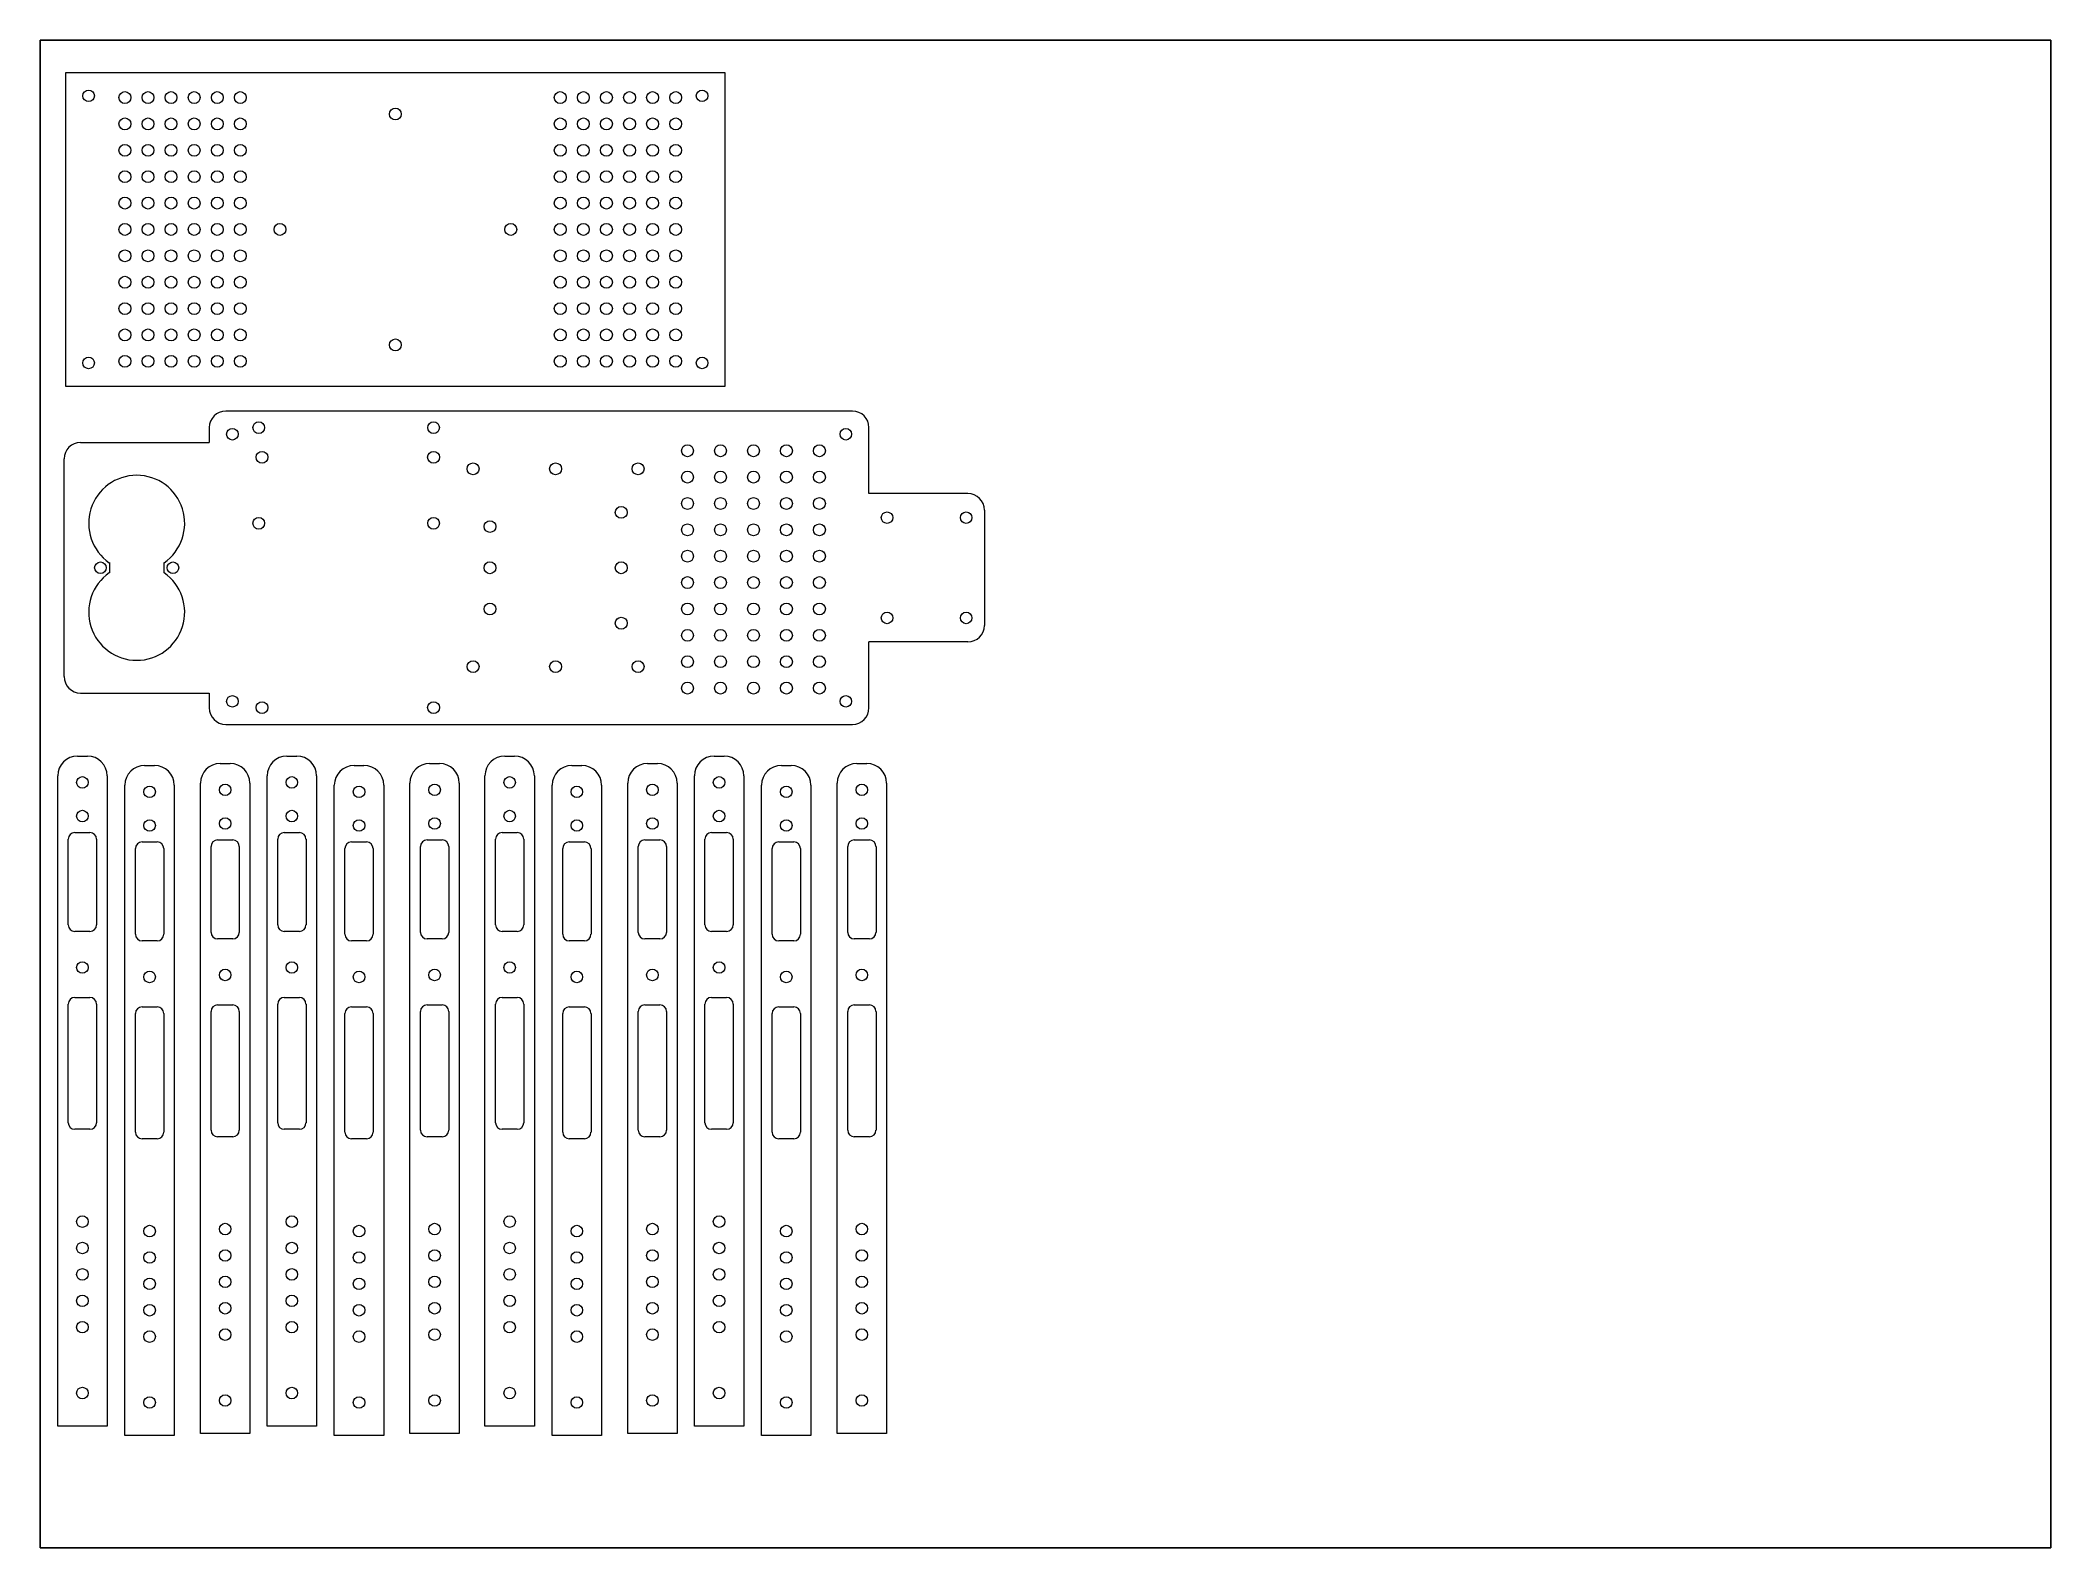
# Model space of a CAD drawing. Header units: inches. Extents: x -5.1 to 18.9, y -15.8 to 2.2.
import ezdxf

# ---------------------------------------------------------------- set-up
doc = ezdxf.new("R2010")
doc.units = ezdxf.units.IN
doc.header["$MEASUREMENT"] = 0

msp = doc.modelspace()

# ---------------------------------------------------------------- linework, layer by layer
at = {"color": 7, "linetype": 'Continuous'}
for p, q in [((-5.145, 2.245), (18.855, 2.245)), ((-5.145, 2.245), (-5.145, -15.755)), ((18.855, 2.245), (18.855, -15.755)), ((-5.145, -15.755), (18.855, -15.755))]:
    msp.add_line(p, q, dxfattribs=at)
at = {"color": 7, "linetype": 'Continuous', "lineweight": 15}
for p, q in [((-4.842, 1.855), (-4.842, -1.885)), ((3.032, 1.855), (-4.842, 1.855)), ((3.032, -1.885), (3.032, 1.855)), ((-4.842, -1.885), (3.032, -1.885)), ((-3.126, -2.381), (-3.126, -2.558)), ((4.551, -2.184), (-2.93, -2.184)), ((4.748, -3.168), (4.748, -2.381)), ((-4.662, -2.558), (-3.126, -2.558)), ((-4.859, -5.353), (-4.859, -2.755)), ((5.929, -3.168), (4.748, -3.168)), ((6.126, -3.365), (6.126, -4.743)), ((-4.319, -3.993), (-4.319, -4.115)), ((-3.666, -4.115), (-3.666, -3.993)), ((5.929, -4.94), (4.748, -4.94)), ((4.748, -5.727), (4.748, -4.94)), ((-4.662, -5.55), (-3.126, -5.55)), ((-3.126, -5.55), (-3.126, -5.727)), ((-2.93, -5.924), (4.551, -5.924)), ((-4.7, -6.302), (-4.582, -6.302)), ((-3.898, -6.415), (-3.78, -6.415)), ((-2.996, -6.391), (-2.878, -6.391)), ((-2.2, -6.302), (-2.082, -6.302)), ((-1.398, -6.415), (-1.28, -6.415)), ((-0.496, -6.391), (-0.378, -6.391)), ((0.4, -6.302), (0.518, -6.302)), ((1.202, -6.415), (1.32, -6.415)), ((2.104, -6.391), (2.222, -6.391)), ((2.9, -6.302), (3.018, -6.302)), ((3.702, -6.415), (3.82, -6.415)), ((4.604, -6.391), (4.722, -6.391)), ((-4.936, -14.302), (-4.936, -6.538)), ((-4.346, -6.538), (-4.346, -14.302)), ((-4.134, -14.415), (-4.134, -6.651)), ((-3.544, -6.651), (-3.544, -14.415)), ((-3.232, -14.391), (-3.232, -6.627)), ((-2.642, -6.627), (-2.642, -14.391)), ((-2.436, -14.302), (-2.436, -6.538)), ((-1.846, -6.538), (-1.846, -14.302)), ((-1.634, -14.415), (-1.634, -6.651)), ((-1.044, -6.651), (-1.044, -14.415)), ((-0.732, -14.391), (-0.732, -6.627)), ((-0.142, -6.627), (-0.142, -14.391)), ((0.164, -14.302), (0.164, -6.538)), ((0.754, -6.538), (0.754, -14.302)), ((0.966, -14.415), (0.966, -6.651)), ((1.556, -6.651), (1.556, -14.415)), ((1.868, -14.391), (1.868, -6.627)), ((2.458, -6.627), (2.458, -14.391)), ((2.664, -14.302), (2.664, -6.538)), ((3.254, -6.538), (3.254, -14.302)), ((3.466, -14.415), (3.466, -6.651)), ((4.056, -6.651), (4.056, -14.415)), ((4.368, -14.391), (4.368, -6.627)), ((4.958, -6.627), (4.958, -14.391)), ((-4.81, -8.318), (-4.81, -7.294)), ((-4.731, -7.216), (-4.551, -7.216)), ((-4.472, -7.294), (-4.472, -8.318)), ((-4.007, -8.43), (-4.007, -7.407)), ((-3.929, -7.328), (-3.749, -7.328)), ((-3.67, -7.407), (-3.67, -8.43)), ((-3.106, -8.407), (-3.106, -7.383)), ((-3.027, -7.304), (-2.847, -7.304)), ((-2.768, -7.383), (-2.768, -8.407)), ((-2.31, -8.318), (-2.31, -7.294)), ((-2.231, -7.216), (-2.051, -7.216)), ((-1.972, -7.294), (-1.972, -8.318)), ((-1.507, -8.43), (-1.507, -7.407)), ((-1.429, -7.328), (-1.249, -7.328)), ((-1.17, -7.407), (-1.17, -8.43)), ((-0.606, -8.407), (-0.606, -7.383)), ((-0.527, -7.304), (-0.347, -7.304)), ((-0.268, -7.383), (-0.268, -8.407)), ((0.29, -8.318), (0.29, -7.294)), ((0.369, -7.216), (0.549, -7.216)), ((0.628, -7.294), (0.628, -8.318)), ((1.093, -8.43), (1.093, -7.407)), ((1.171, -7.328), (1.351, -7.328)), ((1.43, -7.407), (1.43, -8.43)), ((1.994, -8.407), (1.994, -7.383)), ((2.073, -7.304), (2.253, -7.304)), ((2.332, -7.383), (2.332, -8.407)), ((2.79, -8.318), (2.79, -7.294)), ((2.869, -7.216), (3.049, -7.216)), ((3.128, -7.294), (3.128, -8.318)), ((3.593, -8.43), (3.593, -7.407)), ((3.671, -7.328), (3.851, -7.328)), ((3.93, -7.407), (3.93, -8.43)), ((4.494, -8.407), (4.494, -7.383)), ((4.573, -7.304), (4.753, -7.304)), ((4.832, -7.383), (4.832, -8.407)), ((-4.551, -8.397), (-4.731, -8.397)), ((-2.051, -8.397), (-2.231, -8.397)), ((0.549, -8.397), (0.369, -8.397)), ((3.049, -8.397), (2.869, -8.397)), ((-3.749, -8.509), (-3.929, -8.509)), ((-2.847, -8.485), (-3.027, -8.485)), ((-1.249, -8.509), (-1.429, -8.509)), ((-0.347, -8.485), (-0.527, -8.485)), ((1.351, -8.509), (1.171, -8.509)), ((2.253, -8.485), (2.073, -8.485)), ((3.851, -8.509), (3.671, -8.509)), ((4.753, -8.485), (4.573, -8.485)), ((-4.81, -10.68), (-4.81, -9.263)), ((-4.731, -9.184), (-4.551, -9.184)), ((-4.472, -9.263), (-4.472, -10.68)), ((-3.929, -9.297), (-3.749, -9.297)), ((-3.106, -10.769), (-3.106, -9.352)), ((-3.027, -9.273), (-2.847, -9.273)), ((-2.768, -9.352), (-2.768, -10.769)), ((-2.31, -10.68), (-2.31, -9.263)), ((-2.231, -9.184), (-2.051, -9.184)), ((-1.972, -9.263), (-1.972, -10.68)), ((-1.429, -9.297), (-1.249, -9.297)), ((-0.606, -10.769), (-0.606, -9.352)), ((-0.527, -9.273), (-0.347, -9.273)), ((-0.268, -9.352), (-0.268, -10.769)), ((0.29, -10.68), (0.29, -9.263)), ((0.369, -9.184), (0.549, -9.184)), ((0.628, -9.263), (0.628, -10.68)), ((1.171, -9.297), (1.351, -9.297)), ((1.994, -10.769), (1.994, -9.352)), ((2.073, -9.273), (2.253, -9.273)), ((2.332, -9.352), (2.332, -10.769)), ((2.79, -10.68), (2.79, -9.263)), ((2.869, -9.184), (3.049, -9.184)), ((3.128, -9.263), (3.128, -10.68)), ((3.671, -9.297), (3.851, -9.297)), ((4.494, -10.769), (4.494, -9.352)), ((4.573, -9.273), (4.753, -9.273)), ((4.832, -9.352), (4.832, -10.769)), ((-4.007, -10.793), (-4.007, -9.375)), ((-3.67, -9.375), (-3.67, -10.793)), ((-1.507, -10.793), (-1.507, -9.375)), ((-1.17, -9.375), (-1.17, -10.793)), ((1.093, -10.793), (1.093, -9.375)), ((1.43, -9.375), (1.43, -10.793)), ((3.593, -10.793), (3.593, -9.375)), ((3.93, -9.375), (3.93, -10.793)), ((-4.551, -10.759), (-4.731, -10.759)), ((-2.051, -10.759), (-2.231, -10.759)), ((0.549, -10.759), (0.369, -10.759)), ((3.049, -10.759), (2.869, -10.759)), ((-3.749, -10.871), (-3.929, -10.871)), ((-2.847, -10.848), (-3.027, -10.848)), ((-1.249, -10.871), (-1.429, -10.871)), ((-0.347, -10.848), (-0.527, -10.848)), ((1.351, -10.871), (1.171, -10.871)), ((2.253, -10.848), (2.073, -10.848)), ((3.851, -10.871), (3.671, -10.871)), ((4.753, -10.848), (4.573, -10.848)), ((-4.346, -14.302), (-4.936, -14.302)), ((-2.642, -14.391), (-3.232, -14.391)), ((-1.846, -14.302), (-2.436, -14.302)), ((-0.142, -14.391), (-0.732, -14.391)), ((0.754, -14.302), (0.164, -14.302)), ((2.458, -14.391), (1.868, -14.391)), ((3.254, -14.302), (2.664, -14.302)), ((4.958, -14.391), (4.368, -14.391)), ((-3.544, -14.415), (-4.134, -14.415)), ((-1.044, -14.415), (-1.634, -14.415)), ((1.556, -14.415), (0.966, -14.415)), ((4.056, -14.415), (3.466, -14.415))]:
    msp.add_line(p, q, dxfattribs=at)
for centre, radius in [((-4.567, 1.58), 0.0689), ((-4.134, 1.56), 0.0709), ((-3.858, 1.56), 0.0709), ((-3.583, 1.56), 0.0709), ((-3.307, 1.56), 0.0709), ((-3.031, 1.56), 0.0709), ((-2.756, 1.56), 0.0709), ((1.063, 1.56), 0.0709), ((1.339, 1.56), 0.0709), ((1.614, 1.56), 0.0709), ((1.89, 1.56), 0.0709), ((2.165, 1.56), 0.0709), ((2.441, 1.56), 0.0709), ((2.756, 1.58), 0.0689), ((-4.134, 1.245), 0.0709), ((-3.858, 1.245), 0.0709), ((-3.583, 1.245), 0.0709), ((-3.307, 1.245), 0.0709), ((-3.031, 1.245), 0.0709), ((-2.756, 1.245), 0.0709), ((-0.905, 1.363), 0.0709), ((1.063, 1.245), 0.0709), ((1.339, 1.245), 0.0709), ((1.614, 1.245), 0.0709), ((1.89, 1.245), 0.0709), ((2.165, 1.245), 0.0709), ((2.441, 1.245), 0.0709), ((-4.134, 0.93), 0.0709), ((-3.858, 0.93), 0.0709), ((-3.583, 0.93), 0.0709), ((-3.307, 0.93), 0.0709), ((-3.031, 0.93), 0.0709), ((-2.756, 0.93), 0.0709), ((1.063, 0.93), 0.0709), ((1.339, 0.93), 0.0709), ((1.614, 0.93), 0.0709), ((1.89, 0.93), 0.0709), ((2.165, 0.93), 0.0709), ((2.441, 0.93), 0.0709), ((-4.134, 0.615), 0.0709), ((-3.858, 0.615), 0.0709), ((-3.583, 0.615), 0.0709), ((-3.307, 0.615), 0.0709), ((-3.031, 0.615), 0.0709), ((-2.756, 0.615), 0.0709), ((1.063, 0.615), 0.0709), ((1.339, 0.615), 0.0709), ((1.614, 0.615), 0.0709), ((1.89, 0.615), 0.0709), ((2.165, 0.615), 0.0709), ((2.441, 0.615), 0.0709), ((-4.134, 0.3), 0.0709), ((-3.858, 0.3), 0.0709), ((-3.583, 0.3), 0.0709), ((-3.307, 0.3), 0.0709), ((-3.031, 0.3), 0.0709), ((-2.756, 0.3), 0.0709), ((1.063, 0.3), 0.0709), ((1.339, 0.3), 0.0709), ((1.614, 0.3), 0.0709), ((1.89, 0.3), 0.0709), ((2.165, 0.3), 0.0709), ((2.441, 0.3), 0.0709), ((-4.134, -0.015), 0.0709), ((-3.858, -0.015), 0.0709), ((-3.583, -0.015), 0.0709), ((-3.307, -0.015), 0.0709), ((-3.031, -0.015), 0.0709), ((-2.756, -0.015), 0.0709), ((-2.283, -0.015), 0.0709), ((0.472, -0.015), 0.0709), ((1.063, -0.015), 0.0709), ((1.339, -0.015), 0.0709), ((1.614, -0.015), 0.0709), ((1.89, -0.015), 0.0709), ((2.165, -0.015), 0.0709), ((2.441, -0.015), 0.0709), ((-4.134, -0.33), 0.0709), ((-3.858, -0.33), 0.0709), ((-3.583, -0.33), 0.0709), ((-3.307, -0.33), 0.0709), ((-3.031, -0.33), 0.0709), ((-2.756, -0.33), 0.0709), ((1.063, -0.33), 0.0709), ((1.339, -0.33), 0.0709), ((1.614, -0.33), 0.0709), ((1.89, -0.33), 0.0709), ((2.165, -0.33), 0.0709), ((2.441, -0.33), 0.0709), ((-4.134, -0.645), 0.0709), ((-3.858, -0.645), 0.0709), ((-3.583, -0.645), 0.0709), ((-3.307, -0.645), 0.0709), ((-3.031, -0.645), 0.0709), ((-2.756, -0.645), 0.0709), ((1.063, -0.645), 0.0709), ((1.339, -0.645), 0.0709), ((1.614, -0.645), 0.0709), ((1.89, -0.645), 0.0709), ((2.165, -0.645), 0.0709), ((2.441, -0.645), 0.0709), ((-4.134, -0.96), 0.0709), ((-3.858, -0.96), 0.0709), ((-3.583, -0.96), 0.0709), ((-3.307, -0.96), 0.0709), ((-3.031, -0.96), 0.0709), ((-2.756, -0.96), 0.0709), ((1.063, -0.96), 0.0709), ((1.339, -0.96), 0.0709), ((1.614, -0.96), 0.0709), ((1.89, -0.96), 0.0709), ((2.165, -0.96), 0.0709), ((2.441, -0.96), 0.0709), ((-4.134, -1.274), 0.0709), ((-3.858, -1.274), 0.0709), ((-3.583, -1.274), 0.0709), ((-3.307, -1.274), 0.0709), ((-3.031, -1.274), 0.0709), ((-2.756, -1.274), 0.0709), ((-0.905, -1.393), 0.0709), ((1.063, -1.274), 0.0709), ((1.339, -1.274), 0.0709), ((1.614, -1.274), 0.0709), ((1.89, -1.274), 0.0709), ((2.165, -1.274), 0.0709), ((2.441, -1.274), 0.0709), ((-4.567, -1.609), 0.0689), ((-4.134, -1.589), 0.0709), ((-3.858, -1.589), 0.0709), ((-3.583, -1.589), 0.0709), ((-3.307, -1.589), 0.0709), ((-3.031, -1.589), 0.0709), ((-2.756, -1.589), 0.0709), ((1.063, -1.589), 0.0709), ((1.339, -1.589), 0.0709), ((1.614, -1.589), 0.0709), ((1.89, -1.589), 0.0709), ((2.165, -1.589), 0.0709), ((2.441, -1.589), 0.0709), ((2.756, -1.609), 0.0689), ((-2.851, -2.46), 0.0689), ((-2.536, -2.381), 0.0699), ((-0.449, -2.381), 0.0699), ((4.472, -2.46), 0.0689), ((2.582, -2.657), 0.0709), ((2.976, -2.657), 0.0709), ((3.37, -2.657), 0.0709), ((3.763, -2.657), 0.0709), ((4.157, -2.657), 0.0709), ((-2.497, -2.735), 0.0709), ((-0.449, -2.735), 0.0709), ((0.023, -2.873), 0.0709), ((1.007, -2.873), 0.0709), ((1.992, -2.873), 0.0709), ((2.582, -2.972), 0.0709), ((2.976, -2.972), 0.0709), ((3.37, -2.972), 0.0709), ((3.763, -2.972), 0.0709), ((4.157, -2.972), 0.0709), ((1.791, -3.393), 0.0709), ((2.582, -3.287), 0.0709), ((2.976, -3.287), 0.0709), ((3.37, -3.287), 0.0709), ((3.763, -3.287), 0.0709), ((4.157, -3.287), 0.0709), ((-2.536, -3.523), 0.0699), ((-0.449, -3.523), 0.0699), ((0.224, -3.562), 0.0699), ((2.582, -3.601), 0.0709), ((2.976, -3.601), 0.0709), ((3.37, -3.601), 0.0709), ((3.763, -3.601), 0.0709), ((4.157, -3.601), 0.0709), ((4.964, -3.456), 0.0689), ((5.909, -3.456), 0.0689), ((-4.426, -4.054), 0.0689), ((-3.56, -4.054), 0.0689), ((0.224, -4.054), 0.0709), ((1.791, -4.054), 0.0709), ((2.582, -3.916), 0.0709), ((2.976, -3.916), 0.0709), ((3.37, -3.916), 0.0709), ((3.763, -3.916), 0.0709), ((4.157, -3.916), 0.0709), ((2.582, -4.231), 0.0709), ((2.976, -4.231), 0.0709), ((3.37, -4.231), 0.0709), ((3.763, -4.231), 0.0709), ((4.157, -4.231), 0.0709), ((0.224, -4.546), 0.0699), ((2.582, -4.546), 0.0709), ((2.976, -4.546), 0.0709), ((3.37, -4.546), 0.0709), ((3.763, -4.546), 0.0709), ((4.157, -4.546), 0.0709), ((1.791, -4.716), 0.0709), ((2.582, -4.861), 0.0709), ((2.976, -4.861), 0.0709), ((3.37, -4.861), 0.0709), ((3.763, -4.861), 0.0709), ((4.157, -4.861), 0.0709), ((4.964, -4.653), 0.0689), ((5.909, -4.653), 0.0689), ((0.023, -5.235), 0.0709), ((1.007, -5.235), 0.0709), ((1.992, -5.235), 0.0709), ((2.582, -5.176), 0.0709), ((2.976, -5.176), 0.0709), ((3.37, -5.176), 0.0709), ((3.763, -5.176), 0.0709), ((4.157, -5.176), 0.0709), ((2.582, -5.491), 0.0709), ((2.976, -5.491), 0.0709), ((3.37, -5.491), 0.0709), ((3.763, -5.491), 0.0709), ((4.157, -5.491), 0.0709), ((-2.851, -5.649), 0.0689), ((-2.497, -5.724), 0.0709), ((-0.449, -5.724), 0.0709), ((4.472, -5.649), 0.0689), ((-4.641, -6.617), 0.0689), ((-3.839, -6.73), 0.0689), ((-2.937, -6.706), 0.0689), ((-2.141, -6.617), 0.0689), ((-1.339, -6.73), 0.0689), ((-0.437, -6.706), 0.0689), ((0.459, -6.617), 0.0689), ((1.261, -6.73), 0.0689), ((2.163, -6.706), 0.0689), ((2.959, -6.617), 0.0689), ((3.761, -6.73), 0.0689), ((4.663, -6.706), 0.0689), ((-4.641, -7.019), 0.0689), ((-2.141, -7.019), 0.0689), ((0.459, -7.019), 0.0689), ((2.959, -7.019), 0.0689), ((-3.839, -7.131), 0.0689), ((-2.937, -7.108), 0.0689), ((-1.339, -7.131), 0.0689), ((-0.437, -7.108), 0.0689), ((1.261, -7.131), 0.0689), ((2.163, -7.108), 0.0689), ((3.761, -7.131), 0.0689), ((4.663, -7.108), 0.0689), ((-4.641, -8.827), 0.0689), ((-3.839, -8.94), 0.0689), ((-2.937, -8.916), 0.0689), ((-2.141, -8.827), 0.0689), ((-1.339, -8.94), 0.0689), ((-0.437, -8.916), 0.0689), ((0.459, -8.827), 0.0689), ((1.261, -8.94), 0.0689), ((2.163, -8.916), 0.0689), ((2.959, -8.827), 0.0689), ((3.761, -8.94), 0.0689), ((4.663, -8.916), 0.0689), ((-4.641, -11.861), 0.0689), ((-3.839, -11.974), 0.0689), ((-2.937, -11.95), 0.0689), ((-2.141, -11.861), 0.0689), ((-1.339, -11.974), 0.0689), ((-0.437, -11.95), 0.0689), ((0.459, -11.861), 0.0689), ((1.261, -11.974), 0.0689), ((2.163, -11.95), 0.0689), ((2.959, -11.861), 0.0689), ((3.761, -11.974), 0.0689), ((4.663, -11.95), 0.0689), ((-4.641, -12.176), 0.0689), ((-3.839, -12.289), 0.0689), ((-2.937, -12.265), 0.0689), ((-2.141, -12.176), 0.0689), ((-1.339, -12.289), 0.0689), ((-0.437, -12.265), 0.0689), ((0.459, -12.176), 0.0689), ((1.261, -12.289), 0.0689), ((2.163, -12.265), 0.0689), ((2.959, -12.176), 0.0689), ((3.761, -12.289), 0.0689), ((4.663, -12.265), 0.0689), ((-4.641, -12.491), 0.0689), ((-2.141, -12.491), 0.0689), ((0.459, -12.491), 0.0689), ((2.959, -12.491), 0.0689), ((-3.839, -12.604), 0.0689), ((-2.937, -12.58), 0.0689), ((-1.339, -12.604), 0.0689), ((-0.437, -12.58), 0.0689), ((1.261, -12.604), 0.0689), ((2.163, -12.58), 0.0689), ((3.761, -12.604), 0.0689), ((4.663, -12.58), 0.0689), ((-4.641, -12.806), 0.0689), ((-3.839, -12.919), 0.0689), ((-2.937, -12.895), 0.0689), ((-2.141, -12.806), 0.0689), ((-1.339, -12.919), 0.0689), ((-0.437, -12.895), 0.0689), ((0.459, -12.806), 0.0689), ((1.261, -12.919), 0.0689), ((2.163, -12.895), 0.0689), ((2.959, -12.806), 0.0689), ((3.761, -12.919), 0.0689), ((4.663, -12.895), 0.0689), ((-4.641, -13.121), 0.0689), ((-3.839, -13.234), 0.0689), ((-2.937, -13.21), 0.0689), ((-2.141, -13.121), 0.0689), ((-1.339, -13.234), 0.0689), ((-0.437, -13.21), 0.0689), ((0.459, -13.121), 0.0689), ((1.261, -13.234), 0.0689), ((2.163, -13.21), 0.0689), ((2.959, -13.121), 0.0689), ((3.761, -13.234), 0.0689), ((4.663, -13.21), 0.0689), ((-4.641, -13.908), 0.0689), ((-2.141, -13.908), 0.0689), ((0.459, -13.908), 0.0689), ((2.959, -13.908), 0.0689), ((-3.839, -14.021), 0.0689), ((-2.937, -13.997), 0.0689), ((-1.339, -14.021), 0.0689), ((-0.437, -13.997), 0.0689), ((1.261, -14.021), 0.0689), ((2.163, -13.997), 0.0689), ((3.761, -14.021), 0.0689), ((4.663, -13.997), 0.0689)]:
    msp.add_circle(centre, radius, dxfattribs=at)
for centre, radius, start, end in [((-2.93, -2.381), 0.197, 90, 180), ((4.551, -2.381), 0.197, 0, 90), ((-4.662, -2.755), 0.197, 90, 180), ((-3.993, -3.523), 0.573, 304.7814, 235.2186), ((5.929, -3.365), 0.197, 0, 90), ((-3.993, -4.586), 0.573, 124.7814, 55.2186), ((5.929, -4.743), 0.197, 270, 0), ((-4.662, -5.353), 0.197, 180, 270), ((-2.93, -5.727), 0.197, 180, 270), ((4.551, -5.727), 0.197, 270, 0), ((-4.7, -6.538), 0.236, 90, 180), ((-4.582, -6.538), 0.236, 0, 90), ((-3.898, -6.651), 0.236, 90, 180), ((-3.78, -6.651), 0.236, 0, 90), ((-2.996, -6.627), 0.236, 90, 180), ((-2.878, -6.627), 0.236, 0, 90), ((-2.2, -6.538), 0.236, 90, 180), ((-2.082, -6.538), 0.236, 0, 90), ((-1.398, -6.651), 0.236, 90, 180), ((-1.28, -6.651), 0.236, 0, 90), ((-0.496, -6.627), 0.236, 90, 180), ((-0.378, -6.627), 0.236, 0, 90), ((0.4, -6.538), 0.236, 90, 180), ((0.518, -6.538), 0.236, 0, 90), ((1.202, -6.651), 0.236, 90, 180), ((1.32, -6.651), 0.236, 0, 90), ((2.104, -6.627), 0.236, 90, 180), ((2.222, -6.627), 0.236, 0, 90), ((2.9, -6.538), 0.236, 90, 180), ((3.018, -6.538), 0.236, 0, 90), ((3.702, -6.651), 0.236, 90, 180), ((3.82, -6.651), 0.236, 0, 90), ((4.604, -6.627), 0.236, 90, 180), ((4.722, -6.627), 0.236, 0, 90), ((-4.731, -7.294), 0.0787, 90, 180), ((-4.551, -7.294), 0.0787, 360, 90), ((-3.929, -7.407), 0.0787, 90, 180), ((-3.749, -7.407), 0.0787, 360, 90), ((-3.027, -7.383), 0.0787, 90, 180), ((-2.847, -7.383), 0.0787, 0, 90), ((-2.231, -7.294), 0.0787, 90, 180), ((-2.051, -7.294), 0.0787, 0, 90), ((-1.429, -7.407), 0.0787, 90, 180), ((-1.249, -7.407), 0.0787, 0, 90), ((-0.527, -7.383), 0.0787, 90, 180), ((-0.347, -7.383), 0.0787, 0, 90), ((0.369, -7.294), 0.0787, 90, 180), ((0.549, -7.294), 0.0787, 0, 90), ((1.171, -7.407), 0.0787, 90, 180), ((1.351, -7.407), 0.0787, 360, 90), ((2.073, -7.383), 0.0787, 90, 180), ((2.253, -7.383), 0.0787, 0, 90), ((2.869, -7.294), 0.0787, 90, 180), ((3.049, -7.294), 0.0787, 0, 90), ((3.671, -7.407), 0.0787, 90, 180), ((3.851, -7.407), 0.0787, 360, 90), ((4.573, -7.383), 0.0787, 90, 180), ((4.753, -7.383), 0.0787, 0, 90), ((-4.731, -8.318), 0.0787, 180, 270), ((-4.551, -8.318), 0.0787, 270, 0), ((-2.231, -8.318), 0.0787, 180, 270), ((-2.051, -8.318), 0.0787, 270, 0), ((0.369, -8.318), 0.0787, 180, 270), ((0.549, -8.318), 0.0787, 270, 0), ((2.869, -8.318), 0.0787, 180, 270), ((3.049, -8.318), 0.0787, 270, 0), ((-3.929, -8.43), 0.0787, 180, 270), ((-3.749, -8.43), 0.0787, 270, 0), ((-3.027, -8.407), 0.0787, 180, 270), ((-2.847, -8.407), 0.0787, 270, 0), ((-1.429, -8.43), 0.0787, 180, 270), ((-1.249, -8.43), 0.0787, 270, 0), ((-0.527, -8.407), 0.0787, 180, 270), ((-0.347, -8.407), 0.0787, 270, 0), ((1.171, -8.43), 0.0787, 180, 270), ((1.351, -8.43), 0.0787, 270, 0), ((2.073, -8.407), 0.0787, 180, 270), ((2.253, -8.407), 0.0787, 270, 0), ((3.671, -8.43), 0.0787, 180, 270), ((3.851, -8.43), 0.0787, 270, 0), ((4.573, -8.407), 0.0787, 180, 270), ((4.753, -8.407), 0.0787, 270, 0), ((-4.731, -9.263), 0.0787, 90, 180), ((-4.551, -9.263), 0.0787, 0, 90), ((-3.929, -9.375), 0.0787, 90, 180), ((-3.749, -9.375), 0.0787, 0, 90), ((-3.027, -9.352), 0.0787, 90, 180), ((-2.847, -9.352), 0.0787, 0, 90), ((-2.231, -9.263), 0.0787, 90, 180), ((-2.051, -9.263), 0.0787, 0, 90), ((-1.429, -9.375), 0.0787, 90, 180), ((-1.249, -9.375), 0.0787, 0, 90), ((-0.527, -9.352), 0.0787, 90, 180), ((-0.347, -9.352), 0.0787, 0, 90), ((0.369, -9.263), 0.0787, 90, 180), ((0.549, -9.263), 0.0787, 0, 90), ((1.171, -9.375), 0.0787, 90, 180), ((1.351, -9.375), 0.0787, 0, 90), ((2.073, -9.352), 0.0787, 90, 180), ((2.253, -9.352), 0.0787, 0, 90), ((2.869, -9.263), 0.0787, 90, 180), ((3.049, -9.263), 0.0787, 0, 90), ((3.671, -9.375), 0.0787, 90, 180), ((3.851, -9.375), 0.0787, 0, 90), ((4.573, -9.352), 0.0787, 90, 180), ((4.753, -9.352), 0.0787, 0, 90), ((-4.731, -10.68), 0.0787, 180, 270), ((-4.551, -10.68), 0.0787, 270, 0), ((-3.929, -10.793), 0.0787, 180, 270), ((-3.749, -10.793), 0.0787, 270, 0), ((-3.027, -10.769), 0.0787, 180, 270), ((-2.847, -10.769), 0.0787, 270, 0), ((-2.231, -10.68), 0.0787, 180, 270), ((-2.051, -10.68), 0.0787, 270, 0), ((-1.429, -10.793), 0.0787, 180, 270), ((-1.249, -10.793), 0.0787, 270, 0), ((-0.527, -10.769), 0.0787, 180, 270), ((-0.347, -10.769), 0.0787, 270, 0), ((0.369, -10.68), 0.0787, 180, 270), ((0.549, -10.68), 0.0787, 270, 0), ((1.171, -10.793), 0.0787, 180, 270), ((1.351, -10.793), 0.0787, 270, 0), ((2.073, -10.769), 0.0787, 180, 270), ((2.253, -10.769), 0.0787, 270, 0), ((2.869, -10.68), 0.0787, 180, 270), ((3.049, -10.68), 0.0787, 270, 0), ((3.671, -10.793), 0.0787, 180, 270), ((3.851, -10.793), 0.0787, 270, 0), ((4.573, -10.769), 0.0787, 180, 270), ((4.753, -10.769), 0.0787, 270, 0)]:
    msp.add_arc(centre, radius, start, end, dxfattribs=at)

doc.saveas('drawing.dxf')
